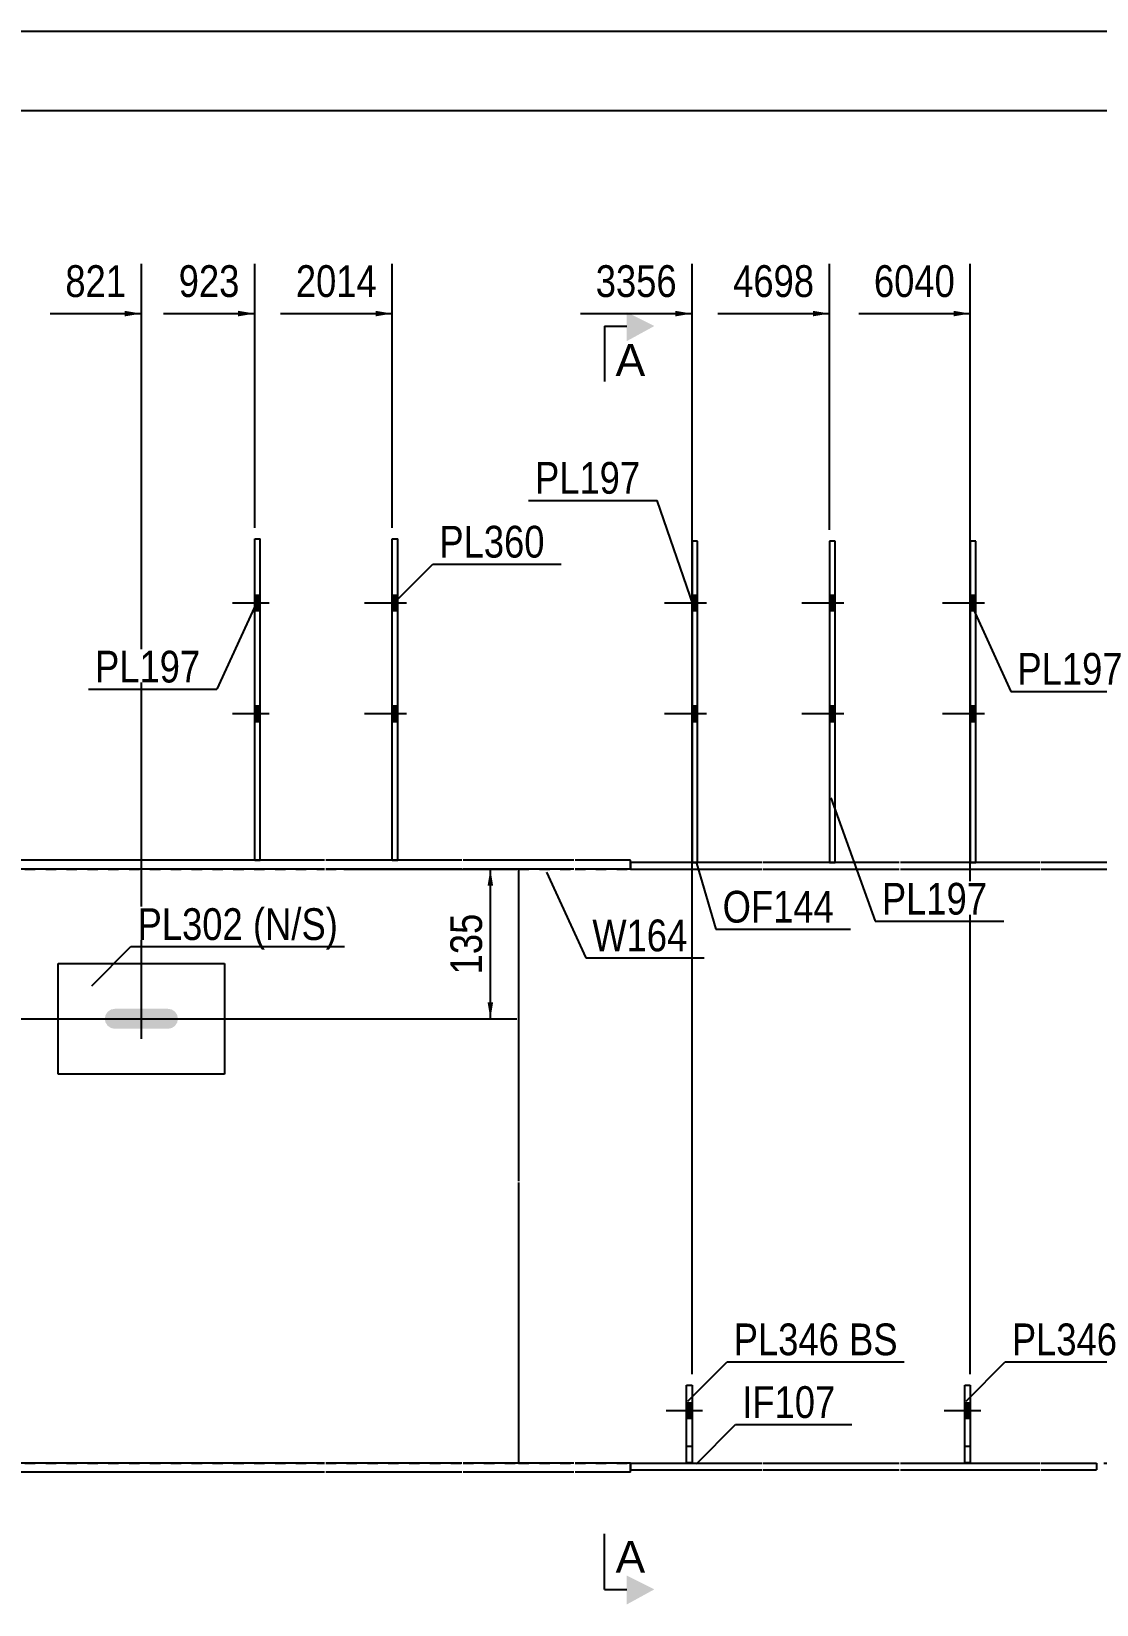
# Model space of a CAD drawing. Header units: millimetres. Extents: x -322 to 91, y -150 to 137.
# Drawn here: x -246.7 to -150.6, y -5.3 to 136.7 of the extents above; entities that cross this region are included whole.
import ezdxf

# ---------------------------------------------------------------- set-up
doc = ezdxf.new("R2010")
doc.units = ezdxf.units.MM
doc.linetypes.add('DXK_LINE_DOT1', pattern=[1.8814, 0.9407, -0.9407])
doc.linetypes.add('DXK_LINE_DOT2', pattern=[3.9198, 1.9599, -1.9599])
doc.styles.add('Arial', font='ARIAL.TTF', dxfattribs={"height": 0.2})
doc.styles.add('Arial Narrow', font='ARIALN.TTF', dxfattribs={"height": 0.2})

# ---------------------------------------------------------------- blocks, each defined once
blk = doc.blocks.new('Unknown-623360857-1210')
at = {"color": 5, "linetype": 'Continuous'}
blk.add_line((90.97, 136.66), (-319.03, 136.66), dxfattribs=at)
blk = doc.blocks.new('Part-623360857-5745 - 1231')
at = {"color": 2, "linetype": 'Continuous'}
for p, q in [((-289.5, 7.5), (-296, 7.5)), ((-279.4, 7.5), (-289.4, 7.5)), ((-220.27, 7.5), (-279.3, 7.5)), ((-207.87, 7.5), (-220.17, 7.5)), ((-197.77, 7.5), (-207.77, 7.5)), ((-192.67, 7.5), (-197.67, 7.5)), ((-192.67, 6.7), (-192.67, 7.5)), ((-289.5, 6.7), (-296, 6.7)), ((-279.4, 6.7), (-289.4, 6.7)), ((-220.27, 6.7), (-279.3, 6.7)), ((-207.87, 6.7), (-220.17, 6.7)), ((-197.77, 6.7), (-207.77, 6.7)), ((-192.67, 6.7), (-197.67, 6.7))]:
    blk.add_line(p, q, dxfattribs=at)
at = {"color": 7, "linetype": 'DXK_LINE_DOT1'}
blk.add_line((-296, 7.5), (-296, 6.7), dxfattribs=at)
blk = doc.blocks.new('Part-623360857-5738 - 1231')
at = {"color": 2, "linetype": 'Continuous'}
for p, q in [((-289.5, 61.89), (-296, 61.89)), ((-289.5, 61.09), (-296, 61.09)), ((-279.4, 61.89), (-289.4, 61.89)), ((-279.4, 61.09), (-289.4, 61.09)), ((-220.27, 61.89), (-279.3, 61.89)), ((-220.27, 61.09), (-279.3, 61.09)), ((-207.87, 61.89), (-220.17, 61.89)), ((-207.87, 61.09), (-220.17, 61.09)), ((-197.77, 61.89), (-207.77, 61.89)), ((-197.77, 61.09), (-207.77, 61.09)), ((-192.67, 61.89), (-197.67, 61.89)), ((-192.67, 61.09), (-197.67, 61.09)), ((-192.67, 61.09), (-192.67, 61.89))]:
    blk.add_line(p, q, dxfattribs=at)
at = {"color": 7, "linetype": 'DXK_LINE_DOT1'}
blk.add_line((-296, 61.89), (-296, 61.09), dxfattribs=at)
blk = doc.blocks.new('Part-623360857-5740 - 1231')
at = {"color": 2, "linetype": 'Continuous'}
for p, q in [((-192.67, 7.5), (-192.67, 6.9)), ((-192.67, 7.5), (-180.81, 7.5)), ((-180.71, 7.5), (-168.41, 7.5)), ((-168.31, 7.5), (-155.71, 7.5)), ((-155.61, 7.5), (-150.61, 7.5)), ((-150.61, 7.5), (-150.61, 6.9)), ((-192.67, 6.9), (-180.81, 6.9)), ((-180.71, 6.9), (-168.41, 6.9)), ((-168.31, 6.9), (-155.71, 6.9)), ((-155.61, 6.9), (-150.61, 6.9))]:
    blk.add_line(p, q, dxfattribs=at)
blk = doc.blocks.new('Part-623360857-5806 - 1231')
at = {"color": 2, "linetype": 'Continuous'}
for p, q in [((-226.57, 61.89), (-226.57, 90.89)), ((-226.57, 90.89), (-226.07, 90.89)), ((-226.07, 61.89), (-226.07, 90.89))]:
    blk.add_line(p, q, dxfattribs=at)
at = {"color": 7, "linetype": 'DXK_LINE_DOT1'}
blk.add_line((-226.57, 61.89), (-226.07, 61.89), dxfattribs=at)
blk = doc.blocks.new('Part-623360857-5742 - 1231')
at = {"color": 2, "linetype": 'Continuous'}
for p, q in [((-192.67, 61.69), (-192.67, 61.09)), ((-180.81, 61.69), (-192.67, 61.69)), ((-192.67, 61.09), (-180.81, 61.09)), ((-168.41, 61.69), (-180.71, 61.69)), ((-180.71, 61.09), (-168.41, 61.09)), ((-155.71, 61.69), (-168.31, 61.69)), ((-168.31, 61.09), (-155.71, 61.09)), ((-145.61, 61.69), (-155.61, 61.69)), ((-155.61, 61.09), (-145.61, 61.09)), ((-133.88, 61.69), (-145.51, 61.69)), ((-145.51, 61.09), (-133.88, 61.09)), ((-133.88, 61.09), (-133.88, 61.69))]:
    blk.add_line(p, q, dxfattribs=at)
blk = doc.blocks.new('Part-623360857-5754 - 1231')
at = {"color": 2, "linetype": 'Continuous'}
for p, q in [((-202.77, 61.09), (-202.77, 32.93)), ((-202.77, 32.83), (-202.77, 7.5))]:
    blk.add_line(p, q, dxfattribs=at)
at = {"color": 7, "linetype": 'DXK_LINE_DOT1'}
for p, q in [((-202.77, 61.09), (-197.77, 61.09)), ((-197.67, 61.09), (-180.81, 61.09)), ((-180.71, 61.09), (-168.41, 61.09)), ((-168.31, 61.09), (-155.71, 61.09)), ((-155.61, 61.09), (-145.61, 61.09)), ((-145.51, 61.09), (-86.49, 61.09)), ((-86.39, 61.09), (-73.79, 61.09)), ((-73.69, 61.09), (-61.39, 61.09)), ((-61.29, 61.09), (-47.95, 61.09)), ((-47.95, 61.09), (-47.95, 32.93)), ((-47.95, 32.83), (-47.95, 7.5)), ((-202.77, 7.5), (-197.77, 7.5)), ((-197.67, 7.5), (-180.81, 7.5)), ((-180.71, 7.5), (-168.41, 7.5)), ((-168.31, 7.5), (-155.71, 7.5)), ((-155.61, 7.5), (-145.61, 7.5)), ((-145.51, 7.5), (-86.49, 7.5)), ((-86.39, 7.5), (-73.79, 7.5)), ((-73.69, 7.5), (-61.39, 7.5)), ((-61.29, 7.5), (-47.95, 7.5))]:
    blk.add_line(p, q, dxfattribs=at)
blk = doc.blocks.new('Part-623360857-5822 - 1231')
at = {"color": 7, "linetype": 'DXK_LINE_DOT1'}
for p, q in [((-187.61, 7.53), (-187.61, 14.53)), ((-187.61, 14.53), (-187.11, 14.53)), ((-187.11, 14.53), (-187.11, 7.53)), ((-187.61, 9.03), (-187.11, 9.03)), ((-187.11, 7.53), (-187.61, 7.53))]:
    blk.add_line(p, q, dxfattribs=at)
blk = doc.blocks.new('Part-623360857-5766 - 1231')
at = {"color": 2, "linetype": 'Continuous'}
for p, q in [((-244.3, 52.59), (-229.3, 52.59)), ((-244.3, 42.59), (-244.3, 52.59)), ((-229.3, 52.59), (-229.3, 42.59)), ((-229.3, 42.59), (-244.3, 42.59))]:
    blk.add_line(p, q, dxfattribs=at)
blk = doc.blocks.new('Part-623360857-5770 - 1231')
at = {"color": 2, "linetype": 'Continuous'}
for p, q in [((-161.51, 90.69), (-162.01, 90.69)), ((-162.01, 90.69), (-162.01, 61.69)), ((-161.51, 61.69), (-161.51, 90.69))]:
    blk.add_line(p, q, dxfattribs=at)
at = {"color": 7, "linetype": 'DXK_LINE_DOT1'}
blk.add_line((-162.01, 61.69), (-161.51, 61.69), dxfattribs=at)
blk = doc.blocks.new('Part-623360857-5771 - 1231')
at = {"color": 2, "linetype": 'Continuous'}
for p, q in [((-186.61, 90.69), (-187.11, 90.69)), ((-187.11, 90.69), (-187.11, 61.69)), ((-186.61, 61.69), (-186.61, 90.69))]:
    blk.add_line(p, q, dxfattribs=at)
at = {"color": 7, "linetype": 'DXK_LINE_DOT1'}
blk.add_line((-187.11, 61.69), (-186.61, 61.69), dxfattribs=at)
blk = doc.blocks.new('Bolt-623360857-5843 - 1231')
at = {"linetype": 'Continuous'}
for points in [[(-186.61, 84.39), (-186.61, 85.79), (-187.11, 85.79), (-187.11, 84.39)], [(-186.61, 84.39), (-186.61, 85.79), (-187.11, 85.79), (-187.11, 84.39)], [(-186.61, 74.39), (-186.61, 75.79), (-187.11, 75.79), (-187.11, 74.39)], [(-186.61, 74.39), (-186.61, 75.79), (-187.11, 75.79), (-187.11, 74.39)]]:
    blk.add_hatch(color=3, dxfattribs=at).paths.add_polyline_path(points)
at = {"color": 3, "linetype": 'Continuous'}
for p, q in [((-186.61, 85.79), (-187.11, 85.79)), ((-186.61, 85.79), (-187.11, 85.79)), ((-185.81, 85.09), (-189.61, 85.09)), ((-185.81, 85.09), (-189.61, 85.09)), ((-186.61, 84.39), (-187.11, 84.39)), ((-186.61, 84.39), (-187.11, 84.39)), ((-186.61, 75.79), (-187.11, 75.79)), ((-186.61, 75.79), (-187.11, 75.79)), ((-185.81, 75.09), (-189.61, 75.09)), ((-185.81, 75.09), (-189.61, 75.09)), ((-186.61, 74.39), (-187.11, 74.39)), ((-186.61, 74.39), (-187.11, 74.39))]:
    blk.add_line(p, q, dxfattribs=at)
blk = doc.blocks.new('Part-623360857-5779 - 1231')
at = {"color": 2, "linetype": 'Continuous'}
for p, q in [((-214.17, 61.89), (-214.17, 90.89)), ((-214.17, 90.89), (-213.67, 90.89)), ((-213.67, 61.89), (-213.67, 90.89))]:
    blk.add_line(p, q, dxfattribs=at)
at = {"color": 7, "linetype": 'DXK_LINE_DOT1'}
blk.add_line((-214.17, 61.89), (-213.67, 61.89), dxfattribs=at)
blk = doc.blocks.new('Part-623360857-5792 - 1231')
at = {"color": 7, "linetype": 'DXK_LINE_DOT1'}
for p, q in [((-162.51, 7.53), (-162.51, 14.53)), ((-162.51, 14.53), (-162.01, 14.53)), ((-162.01, 14.53), (-162.01, 7.53)), ((-162.51, 9.03), (-162.01, 9.03)), ((-162.01, 7.53), (-162.51, 7.53))]:
    blk.add_line(p, q, dxfattribs=at)
blk = doc.blocks.new('Part-623360857-5795 - 1231')
at = {"color": 2, "linetype": 'Continuous'}
for p, q in [((-162.51, 7.53), (-162.51, 14.53)), ((-162.51, 14.53), (-162.01, 14.53)), ((-162.01, 14.53), (-162.01, 7.53)), ((-162.01, 7.53), (-162.51, 7.53))]:
    blk.add_line(p, q, dxfattribs=at)
blk = doc.blocks.new('Part-623360857-5814 - 1231')
at = {"color": 2, "linetype": 'Continuous'}
for p, q in [((-174.21, 90.69), (-174.71, 90.69)), ((-174.71, 90.69), (-174.71, 61.69)), ((-174.21, 61.69), (-174.21, 90.69))]:
    blk.add_line(p, q, dxfattribs=at)
at = {"color": 7, "linetype": 'DXK_LINE_DOT1'}
blk.add_line((-174.71, 61.69), (-174.21, 61.69), dxfattribs=at)
blk = doc.blocks.new('Part-623360857-5825 - 1231')
at = {"color": 2, "linetype": 'Continuous'}
for p, q in [((-187.61, 7.53), (-187.61, 14.53)), ((-187.61, 14.53), (-187.11, 14.53)), ((-187.11, 14.53), (-187.11, 7.53)), ((-187.11, 7.53), (-187.61, 7.53))]:
    blk.add_line(p, q, dxfattribs=at)
blk = doc.blocks.new('Part-623360857-5828 - 1231')
at = {"color": 7, "linetype": 'DXK_LINE_DOT1'}
for p, q in [((-296, 61.09), (-296, 32.93)), ((-296, 61.09), (-289.5, 61.09)), ((-289.4, 61.09), (-279.4, 61.09)), ((-279.3, 61.09), (-220.27, 61.09)), ((-220.17, 61.09), (-207.87, 61.09)), ((-207.77, 61.09), (-202.77, 61.09)), ((-296, 32.83), (-296, 7.5)), ((-296, 7.5), (-289.5, 7.5)), ((-289.4, 7.5), (-279.4, 7.5)), ((-279.3, 7.5), (-220.27, 7.5)), ((-220.17, 7.5), (-207.87, 7.5)), ((-207.77, 7.5), (-202.77, 7.5))]:
    blk.add_line(p, q, dxfattribs=at)
at = {"color": 2, "linetype": 'Continuous'}
for p, q in [((-202.77, 61.09), (-202.77, 32.93)), ((-202.77, 32.83), (-202.77, 7.5))]:
    blk.add_line(p, q, dxfattribs=at)
blk = doc.blocks.new('Bolt-623360857-5838 - 1231')
at = {"linetype": 'Continuous'}
blk.add_hatch(color=3, dxfattribs=at).paths.add_polyline_path([(-233.76, 46.96), (-233.57, 47.25), (-233.5, 47.59), (-233.57, 47.94), (-233.76, 48.23), (-234.06, 48.43), (-234.4, 48.49), (-239.2, 48.49), (-239.54, 48.43), (-239.84, 48.23), (-240.03, 47.94), (-240.1, 47.59), (-240.03, 47.25), (-239.84, 46.96), (-239.54, 46.76), (-239.2, 46.69), (-234.4, 46.69), (-234.06, 46.76)])
at = {"color": 3, "linetype": 'Continuous'}
for p, q in [((-236.8, 45.79), (-236.8, 49.39)), ((-238.6, 47.59), (-235, 47.59))]:
    blk.add_line(p, q, dxfattribs=at)
blk = doc.blocks.new('Bolt-623360857-5842 - 1231')
at = {"linetype": 'Continuous'}
for points in [[(-161.51, 84.39), (-161.51, 85.79), (-162.01, 85.79), (-162.01, 84.39)], [(-161.51, 84.39), (-161.51, 85.79), (-162.01, 85.79), (-162.01, 84.39)], [(-161.51, 74.39), (-161.51, 75.79), (-162.01, 75.79), (-162.01, 74.39)], [(-161.51, 74.39), (-161.51, 75.79), (-162.01, 75.79), (-162.01, 74.39)]]:
    blk.add_hatch(color=3, dxfattribs=at).paths.add_polyline_path(points)
at = {"color": 3, "linetype": 'Continuous'}
for p, q in [((-161.51, 85.79), (-162.01, 85.79)), ((-161.51, 85.79), (-162.01, 85.79)), ((-160.71, 85.09), (-164.51, 85.09)), ((-160.71, 85.09), (-164.51, 85.09)), ((-161.51, 84.39), (-162.01, 84.39)), ((-161.51, 84.39), (-162.01, 84.39)), ((-161.51, 75.79), (-162.01, 75.79)), ((-161.51, 75.79), (-162.01, 75.79)), ((-160.71, 75.09), (-164.51, 75.09)), ((-160.71, 75.09), (-164.51, 75.09)), ((-161.51, 74.39), (-162.01, 74.39)), ((-161.51, 74.39), (-162.01, 74.39))]:
    blk.add_line(p, q, dxfattribs=at)
blk = doc.blocks.new('Bolt-623360857-5851 - 1231')
at = {"linetype": 'Continuous'}
for points in [[(-213.67, 84.39), (-213.67, 85.79), (-214.17, 85.79), (-214.17, 84.39)], [(-213.67, 84.39), (-213.67, 85.79), (-214.17, 85.79), (-214.17, 84.39)], [(-213.67, 74.39), (-213.67, 75.79), (-214.17, 75.79), (-214.17, 74.39)], [(-213.67, 74.39), (-213.67, 75.79), (-214.17, 75.79), (-214.17, 74.39)]]:
    blk.add_hatch(color=3, dxfattribs=at).paths.add_polyline_path(points)
at = {"color": 3, "linetype": 'Continuous'}
for p, q in [((-213.67, 85.79), (-214.17, 85.79)), ((-213.67, 85.79), (-214.17, 85.79)), ((-212.87, 85.09), (-216.67, 85.09)), ((-212.87, 85.09), (-216.67, 85.09)), ((-213.67, 84.39), (-214.17, 84.39)), ((-213.67, 84.39), (-214.17, 84.39)), ((-213.67, 75.79), (-214.17, 75.79)), ((-213.67, 75.79), (-214.17, 75.79)), ((-212.87, 75.09), (-216.67, 75.09)), ((-212.87, 75.09), (-216.67, 75.09)), ((-213.67, 74.39), (-214.17, 74.39)), ((-213.67, 74.39), (-214.17, 74.39))]:
    blk.add_line(p, q, dxfattribs=at)
blk = doc.blocks.new('Bolt-623360857-5858 - 1231')
at = {"color": 3, "linetype": 'DXK_LINE_DOT2'}
for p, q in [((-162.01, 12.93), (-162.51, 12.93)), ((-161.06, 12.23), (-164.36, 12.23)), ((-162.01, 11.53), (-162.51, 11.53))]:
    blk.add_line(p, q, dxfattribs=at)
blk = doc.blocks.new('Bolt-623360857-5861 - 1231')
at = {"linetype": 'Continuous'}
blk.add_hatch(color=3, dxfattribs=at).paths.add_polyline_path([(-162.01, 11.53), (-162.01, 12.93), (-162.51, 12.93), (-162.51, 11.53)])
at = {"color": 3, "linetype": 'Continuous'}
for p, q in [((-162.01, 12.93), (-162.51, 12.93)), ((-161.06, 12.23), (-164.36, 12.23)), ((-162.01, 11.53), (-162.51, 11.53))]:
    blk.add_line(p, q, dxfattribs=at)
blk = doc.blocks.new('Bolt-623360857-5872 - 1231')
at = {"linetype": 'Continuous'}
for points in [[(-226.07, 84.39), (-226.07, 85.79), (-226.57, 85.79), (-226.57, 84.39)], [(-226.07, 84.39), (-226.07, 85.79), (-226.57, 85.79), (-226.57, 84.39)], [(-226.07, 74.39), (-226.07, 75.79), (-226.57, 75.79), (-226.57, 74.39)], [(-226.07, 74.39), (-226.07, 75.79), (-226.57, 75.79), (-226.57, 74.39)]]:
    blk.add_hatch(color=3, dxfattribs=at).paths.add_polyline_path(points)
at = {"color": 3, "linetype": 'Continuous'}
for p, q in [((-226.07, 85.79), (-226.57, 85.79)), ((-226.07, 85.79), (-226.57, 85.79)), ((-225.27, 85.09), (-228.57, 85.09)), ((-225.27, 85.09), (-228.57, 85.09)), ((-226.07, 84.39), (-226.57, 84.39)), ((-226.07, 84.39), (-226.57, 84.39)), ((-226.07, 75.79), (-226.57, 75.79)), ((-226.07, 75.79), (-226.57, 75.79)), ((-225.27, 75.09), (-228.57, 75.09)), ((-225.27, 75.09), (-228.57, 75.09)), ((-226.07, 74.39), (-226.57, 74.39)), ((-226.07, 74.39), (-226.57, 74.39))]:
    blk.add_line(p, q, dxfattribs=at)
blk = doc.blocks.new('Bolt-623360857-5880 - 1231')
at = {"linetype": 'Continuous'}
for points in [[(-174.21, 84.39), (-174.21, 85.79), (-174.71, 85.79), (-174.71, 84.39)], [(-174.21, 84.39), (-174.21, 85.79), (-174.71, 85.79), (-174.71, 84.39)], [(-174.21, 74.39), (-174.21, 75.79), (-174.71, 75.79), (-174.71, 74.39)], [(-174.21, 74.39), (-174.21, 75.79), (-174.71, 75.79), (-174.71, 74.39)]]:
    blk.add_hatch(color=3, dxfattribs=at).paths.add_polyline_path(points)
at = {"color": 3, "linetype": 'Continuous'}
for p, q in [((-174.21, 85.79), (-174.71, 85.79)), ((-174.21, 85.79), (-174.71, 85.79)), ((-173.41, 85.09), (-177.21, 85.09)), ((-173.41, 85.09), (-177.21, 85.09)), ((-174.21, 84.39), (-174.71, 84.39)), ((-174.21, 84.39), (-174.71, 84.39)), ((-174.21, 75.79), (-174.71, 75.79)), ((-174.21, 75.79), (-174.71, 75.79)), ((-173.41, 75.09), (-177.21, 75.09)), ((-173.41, 75.09), (-177.21, 75.09)), ((-174.21, 74.39), (-174.71, 74.39)), ((-174.21, 74.39), (-174.71, 74.39))]:
    blk.add_line(p, q, dxfattribs=at)
blk = doc.blocks.new('Bolt-623360857-5888 - 1231')
at = {"color": 3, "linetype": 'DXK_LINE_DOT2'}
for p, q in [((-187.11, 12.93), (-187.61, 12.93)), ((-186.16, 12.23), (-189.46, 12.23)), ((-187.11, 11.53), (-187.61, 11.53))]:
    blk.add_line(p, q, dxfattribs=at)
blk = doc.blocks.new('Bolt-623360857-5891 - 1231')
at = {"linetype": 'Continuous'}
blk.add_hatch(color=3, dxfattribs=at).paths.add_polyline_path([(-187.11, 11.53), (-187.11, 12.93), (-187.61, 12.93), (-187.61, 11.53)])
at = {"color": 3, "linetype": 'Continuous'}
for p, q in [((-187.11, 12.93), (-187.61, 12.93)), ((-186.16, 12.23), (-189.46, 12.23)), ((-187.11, 11.53), (-187.61, 11.53))]:
    blk.add_line(p, q, dxfattribs=at)
blk = doc.blocks.new('StraightDimension-623360857-14829 - 1231')
at = {"linetype": 'Continuous'}
blk.add_hatch(color=7, dxfattribs=at).paths.add_polyline_path([(-163.51, 111.46), (-162.01, 111.21), (-163.51, 110.96)])
at = {"color": 7, "linetype": 'Continuous'}
for p, q in [((-162.01, 15.53), (-162.01, 115.71)), ((-172.07, 111.21), (-162.01, 111.21))]:
    blk.add_line(p, q, dxfattribs=at)
at = {"color": 0}
blk.add_wipeout([(-162.79, 112.11), (-162.79, 116.31), (-171.3, 116.31), (-171.3, 112.11)], dxfattribs=at)
at = {"color": 3, "style": 'Arial Narrow'}
blk.add_text('6040', height=2.863, dxfattribs=at).set_placement((-170.7, 112.71))
blk = doc.blocks.new('StraightDimension-623360857-14830 - 1231')
at = {"linetype": 'Continuous'}
blk.add_hatch(color=7, dxfattribs=at).paths.add_polyline_path([(-176.21, 111.46), (-174.71, 111.21), (-176.21, 110.96)])
at = {"color": 7, "linetype": 'Continuous'}
for p, q in [((-174.71, 91.69), (-174.71, 115.71)), ((-184.77, 111.21), (-174.71, 111.21))]:
    blk.add_line(p, q, dxfattribs=at)
at = {"color": 0}
blk.add_wipeout([(-175.49, 112.11), (-175.49, 116.31), (-184, 116.31), (-184, 112.11)], dxfattribs=at)
at = {"color": 3, "style": 'Arial Narrow'}
blk.add_text('4698', height=2.863, dxfattribs=at).set_placement((-183.4, 112.71))
blk = doc.blocks.new('StraightDimension-623360857-14832 - 1231')
at = {"linetype": 'Continuous'}
blk.add_hatch(color=7, dxfattribs=at).paths.add_polyline_path([(-215.67, 111.46), (-214.17, 111.21), (-215.67, 110.96)])
at = {"color": 7, "linetype": 'Continuous'}
for p, q in [((-214.17, 91.89), (-214.17, 115.71)), ((-224.24, 111.21), (-214.17, 111.21))]:
    blk.add_line(p, q, dxfattribs=at)
at = {"color": 0}
blk.add_wipeout([(-214.95, 112.11), (-214.95, 116.31), (-223.46, 116.31), (-223.46, 112.11)], dxfattribs=at)
at = {"color": 3, "style": 'Arial Narrow'}
blk.add_text('2014', height=2.863, dxfattribs=at).set_placement((-222.86, 112.71))
blk = doc.blocks.new('StraightDimension-623360857-14834 - 1231')
at = {"linetype": 'Continuous'}
blk.add_hatch(color=7, dxfattribs=at).paths.add_polyline_path([(-238.3, 111.46), (-236.8, 111.21), (-238.3, 110.96)])
at = {"color": 7, "linetype": 'Continuous'}
for p, q in [((-236.8, 48.59), (-236.8, 115.71)), ((-245.03, 111.21), (-236.8, 111.21))]:
    blk.add_line(p, q, dxfattribs=at)
at = {"color": 0}
blk.add_wipeout([(-237.57, 112.11), (-237.57, 116.31), (-244.26, 116.31), (-244.26, 112.11)], dxfattribs=at)
at = {"color": 3, "style": 'Arial Narrow'}
blk.add_text('821', height=2.863, dxfattribs=at).set_placement((-243.66, 112.71))
blk = doc.blocks.new('StraightDimension-623360857-9641 - 1231')
at = {"linetype": 'Continuous'}
for points in [[(-205.56, 59.59), (-205.31, 61.09), (-205.06, 59.59)], [(-205.06, 49.09), (-205.31, 47.59), (-205.56, 49.09)]]:
    blk.add_hatch(color=7, dxfattribs=at).paths.add_polyline_path(points)
at = {"color": 7, "linetype": 'Continuous'}
for p, q in [((-218.54, 61.09), (-202.91, 61.09)), ((-205.31, 47.59), (-205.31, 61.09)), ((-265.8, 47.59), (-202.91, 47.59))]:
    blk.add_line(p, q, dxfattribs=at)
at = {"color": 0}
blk.add_wipeout([(-205.46, 57.69), (-209.66, 57.69), (-209.66, 51), (-205.46, 51)], dxfattribs=at)
at = {"color": 3, "style": 'Arial Narrow'}
blk.add_text('135', height=2.863, rotation=90.0002, dxfattribs=at).set_placement((-206.06, 51.6))
blk = doc.blocks.new('StraightDimension-623360857-11983 - 1231')
at = {"color": 7, "linetype": 'Continuous'}
blk.add_line((-298, 129.54), (61.84, 129.54), dxfattribs=at)
blk = doc.blocks.new('StraightDimension-623360857-14831 - 1231')
at = {"linetype": 'Continuous'}
blk.add_hatch(color=7, dxfattribs=at).paths.add_polyline_path([(-188.61, 111.46), (-187.11, 111.21), (-188.61, 110.96)])
at = {"color": 7, "linetype": 'Continuous'}
for p, q in [((-187.11, 15.53), (-187.11, 115.71)), ((-197.17, 111.21), (-187.11, 111.21))]:
    blk.add_line(p, q, dxfattribs=at)
at = {"color": 0}
blk.add_wipeout([(-187.89, 112.11), (-187.89, 116.31), (-196.4, 116.31), (-196.4, 112.11)], dxfattribs=at)
at = {"color": 3, "style": 'Arial Narrow'}
blk.add_text('3356', height=2.863, dxfattribs=at).set_placement((-195.8, 112.71))
blk = doc.blocks.new('StraightDimension-623360857-14833 - 1231')
at = {"linetype": 'Continuous'}
blk.add_hatch(color=7, dxfattribs=at).paths.add_polyline_path([(-228.07, 111.46), (-226.57, 111.21), (-228.07, 110.96)])
at = {"color": 7, "linetype": 'Continuous'}
for p, q in [((-226.57, 91.89), (-226.57, 115.71)), ((-234.81, 111.21), (-226.57, 111.21))]:
    blk.add_line(p, q, dxfattribs=at)
at = {"color": 0}
blk.add_wipeout([(-227.35, 112.11), (-227.35, 116.31), (-234.03, 116.31), (-234.03, 112.11)], dxfattribs=at)
at = {"color": 3, "style": 'Arial Narrow'}
blk.add_text('923', height=2.863, dxfattribs=at).set_placement((-233.43, 112.71))
blk = doc.blocks.new('SectionMark-623360857-2222 - 1231')
at = {"color": 7, "linetype": 'Continuous'}
for p, q in [((-195.01, 110.09), (-195.01, 105.09)), ((-195.01, 110.09), (-193.01, 110.09)), ((-195.01, -3.88), (-195.01, 1.12)), ((-195.01, -3.88), (-193.01, -3.88))]:
    blk.add_line(p, q, dxfattribs=at)
at = {"color": 0, "linetype": 'Continuous'}
for points in [[(-191.34, 105.59), (-191.34, 108.59), (-194.01, 108.59), (-194.01, 105.59)], [(-191.34, -2.38), (-191.34, 0.62), (-194.01, 0.62), (-194.01, -2.38)]]:
    blk.add_wipeout(points, dxfattribs=at)
at = {"linetype": 'Continuous'}
for points in [[(-193.01, 111.34), (-190.51, 110.09), (-193.01, 108.72)], [(-193.01, -2.63), (-190.51, -3.88), (-193.01, -5.25)]]:
    blk.add_hatch(color=7, dxfattribs=at).paths.add_polyline_path(points)
at = {"color": 136, "linetype": 'Continuous', "style": 'Arial'}
for p in [(-194.01, 105.59), (-194.01, -2.38)]:
    blk.add_text('A', height=2.87, dxfattribs=at).set_placement(p)
blk = doc.blocks.new('Mark-623360857-9923 - 1231')
at = {"color": 0}
blk.add_wipeout([(-160.48, 56.99), (-160.48, 59.99), (-169.98, 59.99), (-169.98, 56.99)], dxfattribs=at)
blk.add_wipeout([(-160.48, 56.99), (-160.48, 59.99), (-169.98, 59.99), (-169.98, 56.99)], dxfattribs=at)
at = {"color": 7, "linetype": 'Continuous'}
for p, q in [((-174.58, 67.52), (-170.58, 56.39)), ((-170.58, 56.39), (-158.98, 56.39))]:
    blk.add_line(p, q, dxfattribs=at)
at = {"color": 3, "style": 'Arial Narrow'}
blk.add_text('PL197', height=2.863, dxfattribs=at).set_placement((-169.98, 56.99))
blk = doc.blocks.new('Mark-623360857-9890 - 1231')
at = {"color": 0}
blk.add_wipeout([(-148.24, 77.73), (-148.24, 80.73), (-157.75, 80.73), (-157.75, 77.73)], dxfattribs=at)
blk.add_wipeout([(-148.24, 77.73), (-148.24, 80.73), (-157.75, 80.73), (-157.75, 77.73)], dxfattribs=at)
at = {"color": 7, "linetype": 'Continuous'}
for p, q in [((-161.88, 84.86), (-158.35, 77.13)), ((-158.35, 77.13), (-146.74, 77.13))]:
    blk.add_line(p, q, dxfattribs=at)
at = {"color": 3, "style": 'Arial Narrow'}
blk.add_text('PL197', height=2.863, dxfattribs=at).set_placement((-157.75, 77.73))
blk = doc.blocks.new('Mark-623360857-9896 - 1231')
at = {"color": 0}
blk.add_wipeout([(-200.41, 89.2), (-200.41, 92.2), (-209.91, 92.2), (-209.91, 89.2)], dxfattribs=at)
blk.add_wipeout([(-200.41, 89.2), (-200.41, 92.2), (-209.91, 92.2), (-209.91, 89.2)], dxfattribs=at)
at = {"color": 7, "linetype": 'Continuous'}
for p, q in [((-214.05, 85.06), (-210.51, 88.6)), ((-210.51, 88.6), (-198.91, 88.6))]:
    blk.add_line(p, q, dxfattribs=at)
at = {"color": 3, "style": 'Arial Narrow'}
blk.add_text('PL360', height=2.863, dxfattribs=at).set_placement((-209.91, 89.2))
blk = doc.blocks.new('MarkSet-623360857-9798 - 1231')
at = {"color": 0}
for points in [[(-173.84, 17.24), (-173.84, 20.24), (-183.35, 20.24), (-183.35, 17.24)], [(-168.56, 17.24), (-168.56, 20.24), (-172.94, 20.24), (-172.94, 17.24)]]:
    blk.add_wipeout(points, dxfattribs=at)
for points in [[(-173.84, 17.24), (-173.84, 20.24), (-183.35, 20.24), (-183.35, 17.24)], [(-168.56, 17.24), (-168.56, 20.24), (-172.94, 20.24), (-172.94, 17.24)]]:
    blk.add_wipeout(points, dxfattribs=at)
at = {"color": 7, "linetype": 'Continuous'}
for p, q in [((-187.48, 13.1), (-183.95, 16.64)), ((-183.95, 16.64), (-167.96, 16.64))]:
    blk.add_line(p, q, dxfattribs=at)
at = {"color": 3, "style": 'Arial Narrow'}
for s, p in [('PL346', (-183.35, 17.24)), ('BS', (-172.94, 17.24))]:
    blk.add_text(s, height=2.863, dxfattribs=at).set_placement(p)
blk = doc.blocks.new('MarkSet-623360857-9809 - 1231')
at = {"color": 0}
for points in [[(-148.74, 17.24), (-148.74, 20.24), (-158.25, 20.24), (-158.25, 17.24)], [(-143.46, 17.24), (-143.46, 20.24), (-147.84, 20.24), (-147.84, 17.24)]]:
    blk.add_wipeout(points, dxfattribs=at)
for points in [[(-148.74, 17.24), (-148.74, 20.24), (-158.25, 20.24), (-158.25, 17.24)], [(-143.46, 17.24), (-143.46, 20.24), (-147.84, 20.24), (-147.84, 17.24)]]:
    blk.add_wipeout(points, dxfattribs=at)
at = {"color": 7, "linetype": 'Continuous'}
for p, q in [((-162.38, 13.1), (-158.85, 16.64)), ((-158.85, 16.64), (-142.86, 16.64))]:
    blk.add_line(p, q, dxfattribs=at)
at = {"color": 3, "style": 'Arial Narrow'}
for s, p in [('PL346', (-158.25, 17.24)), ('BS', (-147.84, 17.24))]:
    blk.add_text(s, height=2.863, dxfattribs=at).set_placement(p)
blk = doc.blocks.new('Mark-623360857-9839 - 1231')
at = {"color": 0}
blk.add_wipeout([(-174.18, 11.58), (-174.18, 14.58), (-182.58, 14.58), (-182.58, 11.58)], dxfattribs=at)
blk.add_wipeout([(-174.18, 11.58), (-174.18, 14.58), (-182.58, 14.58), (-182.58, 11.58)], dxfattribs=at)
at = {"color": 7, "linetype": 'Continuous'}
for p, q in [((-186.72, 7.44), (-183.18, 10.98)), ((-183.18, 10.98), (-172.68, 10.98))]:
    blk.add_line(p, q, dxfattribs=at)
at = {"color": 3, "style": 'Arial Narrow'}
blk.add_text('IF107', height=2.863, dxfattribs=at).set_placement((-182.58, 11.58))
blk = doc.blocks.new('Mark-623360857-9842 - 1231')
at = {"color": 0}
blk.add_wipeout([(-174.3, 56.27), (-174.3, 59.27), (-184.35, 59.27), (-184.35, 56.27)], dxfattribs=at)
blk.add_wipeout([(-174.3, 56.27), (-174.3, 59.27), (-184.35, 59.27), (-184.35, 56.27)], dxfattribs=at)
at = {"color": 7, "linetype": 'Continuous'}
for p, q in [((-186.72, 61.63), (-184.95, 55.67)), ((-184.95, 55.67), (-172.8, 55.67))]:
    blk.add_line(p, q, dxfattribs=at)
at = {"color": 3, "style": 'Arial Narrow'}
blk.add_text('OF144', height=2.863, dxfattribs=at).set_placement((-184.35, 56.27))
blk = doc.blocks.new('Mark-623360857-9860 - 1231')
at = {"color": 0}
blk.add_wipeout([(-187.53, 53.68), (-187.53, 56.68), (-196.11, 56.68), (-196.11, 53.68)], dxfattribs=at)
blk.add_wipeout([(-187.53, 53.68), (-187.53, 56.68), (-196.11, 56.68), (-196.11, 53.68)], dxfattribs=at)
at = {"color": 7, "linetype": 'Continuous'}
for p, q in [((-200.25, 60.82), (-196.71, 53.08)), ((-196.71, 53.08), (-186.03, 53.08))]:
    blk.add_line(p, q, dxfattribs=at)
at = {"color": 3, "style": 'Arial Narrow'}
blk.add_text('W164', height=2.863, dxfattribs=at).set_placement((-196.11, 53.68))
blk = doc.blocks.new('Mark-623360857-9878 - 1231')
at = {"color": 0}
for points in [[(-227.63, 54.7), (-227.63, 57.7), (-237.14, 57.7), (-237.14, 54.7)], [(-219.07, 54.7), (-219.07, 57.7), (-226.73, 57.7), (-226.73, 54.7)]]:
    blk.add_wipeout(points, dxfattribs=at)
for points in [[(-227.63, 54.7), (-227.63, 57.7), (-237.14, 57.7), (-237.14, 54.7)], [(-219.07, 54.7), (-219.07, 57.7), (-226.73, 57.7), (-226.73, 54.7)]]:
    blk.add_wipeout(points, dxfattribs=at)
at = {"color": 7, "linetype": 'Continuous'}
for p, q in [((-241.27, 50.56), (-237.74, 54.1)), ((-237.74, 54.1), (-218.47, 54.1))]:
    blk.add_line(p, q, dxfattribs=at)
at = {"color": 3, "style": 'Arial Narrow'}
for s, p in [('PL302', (-237.14, 54.7)), ('(N/', (-226.73, 54.7)), ('S)', (-222.35, 54.7))]:
    blk.add_text(s, height=2.863, dxfattribs=at).set_placement(p)
blk = doc.blocks.new('Mark-623360857-9893 - 1231')
at = {"color": 7, "linetype": 'Continuous'}
blk.add_line((-186.98, 84.86), (-190.27, 94.36), dxfattribs=at)
at = {"color": 0}
blk.add_wipeout([(-191.77, 94.96), (-191.77, 97.96), (-201.28, 97.96), (-201.28, 94.96)], dxfattribs=at)
blk.add_wipeout([(-191.77, 94.96), (-191.77, 97.96), (-201.28, 97.96), (-201.28, 94.96)], dxfattribs=at)
at = {"color": 7, "linetype": 'Continuous'}
blk.add_line((-201.88, 94.36), (-190.27, 94.36), dxfattribs=at)
at = {"color": 3, "style": 'Arial Narrow'}
blk.add_text('PL197', height=2.863, dxfattribs=at).set_placement((-201.28, 94.96))
blk = doc.blocks.new('Mark-623360857-9917 - 1231')
at = {"color": 7, "linetype": 'Continuous'}
blk.add_line((-226.45, 85.06), (-229.98, 77.33), dxfattribs=at)
at = {"color": 0}
blk.add_wipeout([(-231.48, 77.93), (-231.48, 80.93), (-240.98, 80.93), (-240.98, 77.93)], dxfattribs=at)
blk.add_wipeout([(-231.48, 77.93), (-231.48, 80.93), (-240.98, 80.93), (-240.98, 77.93)], dxfattribs=at)
at = {"color": 7, "linetype": 'Continuous'}
blk.add_line((-241.58, 77.33), (-229.98, 77.33), dxfattribs=at)
at = {"color": 3, "style": 'Arial Narrow'}
blk.add_text('PL197', height=2.863, dxfattribs=at).set_placement((-240.98, 77.93))

msp = doc.modelspace()

# ---------------------------------------------------------------- block references
for name in ['Unknown-623360857-1210', 'Part-623360857-5806 - 1231', 'Part-623360857-5779 - 1231', 'Part-623360857-5771 - 1231', 'Part-623360857-5814 - 1231', 'Part-623360857-5770 - 1231', 'Bolt-623360857-5872 - 1231', 'Bolt-623360857-5851 - 1231', 'Bolt-623360857-5843 - 1231', 'Bolt-623360857-5880 - 1231', 'Bolt-623360857-5842 - 1231', 'Part-623360857-5738 - 1231', 'Part-623360857-5828 - 1231', 'Part-623360857-5754 - 1231', 'Part-623360857-5742 - 1231', 'Part-623360857-5766 - 1231', 'Bolt-623360857-5838 - 1231', 'Part-623360857-5822 - 1231', 'Part-623360857-5825 - 1231', 'Part-623360857-5792 - 1231', 'Part-623360857-5795 - 1231', 'Bolt-623360857-5888 - 1231', 'Bolt-623360857-5891 - 1231', 'Bolt-623360857-5858 - 1231', 'Bolt-623360857-5861 - 1231', 'Part-623360857-5745 - 1231', 'Part-623360857-5740 - 1231']:
    msp.add_blockref(name, (0, 0))

# ---------------------------------------------------------------- next in the draw order: block references
for name in ['StraightDimension-623360857-14834 - 1231', 'StraightDimension-623360857-14832 - 1231', 'StraightDimension-623360857-14830 - 1231', 'StraightDimension-623360857-14829 - 1231']:
    msp.add_blockref(name, (0, 0))

# ---------------------------------------------------------------- next in the draw order: block references
for name in ['StraightDimension-623360857-11983 - 1231', 'Mark-623360857-9923 - 1231', 'StraightDimension-623360857-9641 - 1231', 'MarkSet-623360857-9809 - 1231']:
    msp.add_blockref(name, (0, 0))

# ---------------------------------------------------------------- next in the draw order: block references
for name in ['StraightDimension-623360857-14833 - 1231', 'StraightDimension-623360857-14831 - 1231', 'Mark-623360857-9896 - 1231', 'Mark-623360857-9917 - 1231', 'Mark-623360857-9890 - 1231', 'Mark-623360857-9878 - 1231']:
    msp.add_blockref(name, (0, 0))

# ---------------------------------------------------------------- next in the draw order: block references
for name in ['SectionMark-623360857-2222 - 1231', 'Mark-623360857-9842 - 1231', 'MarkSet-623360857-9798 - 1231']:
    msp.add_blockref(name, (0, 0))

# ---------------------------------------------------------------- next in the draw order: block references
for name in ['Mark-623360857-9893 - 1231', 'Mark-623360857-9860 - 1231', 'Mark-623360857-9839 - 1231']:
    msp.add_blockref(name, (0, 0))

doc.saveas('drawing.dxf')
